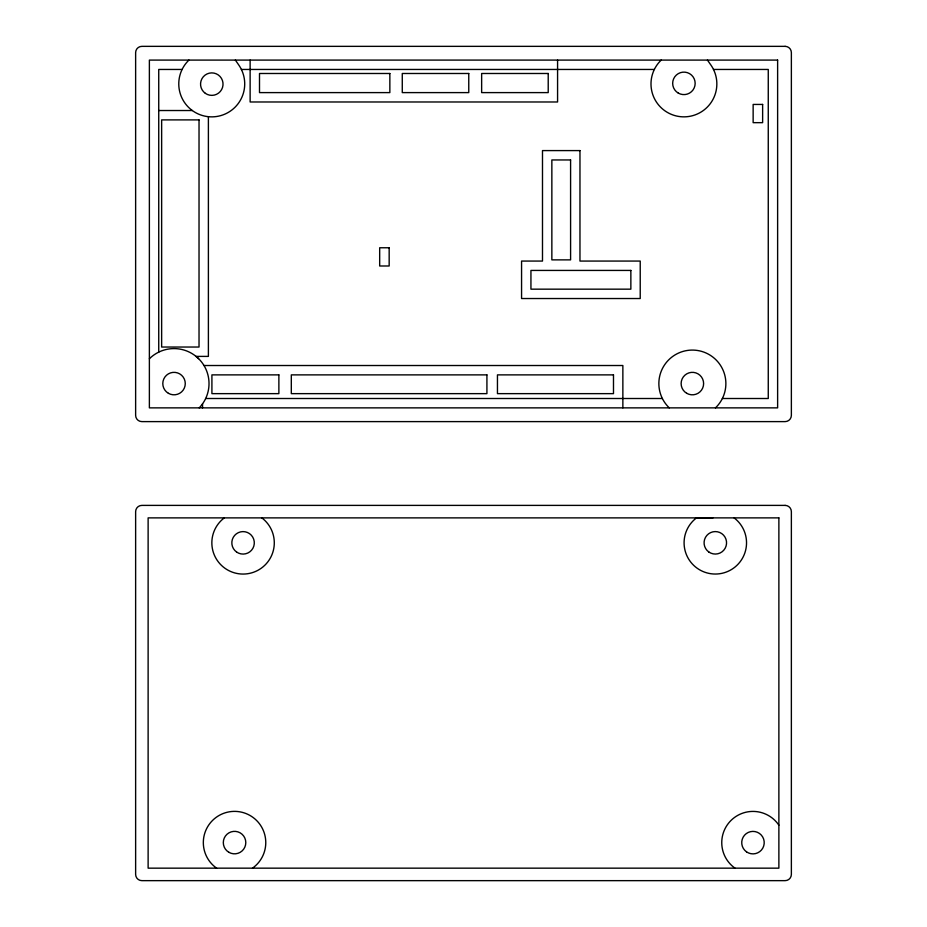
<?xml version="1.0" encoding="UTF-8"?>
<svg xmlns="http://www.w3.org/2000/svg" width="927" height="927" viewBox="0 0 927 927"><rect width="100%" height="100%" fill="white"/><g stroke="black" fill="none" stroke-linecap="round" stroke-linejoin="round"><path stroke-width="1.39" d="M182.098 69.455L158.737 69.455L158.737 352.121M241.391 69.455L654.346 69.455M713.5 69.455L768.263 69.455L768.263 398.506L722.376 398.506M158.737 110.522L192.295 110.522M203.986 365.516L622.863 365.516L622.863 407.868M205.678 398.506L662.365 398.506M712.956 517.88L696.467 517.915A31.228 31.228 0 0 0 692.26 563.883A31.228 31.228 0 0 0 738.413 563.825A31.228 31.228 0 0 0 734.103 517.88M199.212 407.868A34.983 34.983 0 0 0 198.587 358.656L196.049 356.397L208.39 356.397L208.39 116.698M707.44 60.093L710.928 65.087A32.932 32.932 0 0 1 704.103 109.942A32.932 32.932 0 0 1 658.958 105.411A32.932 32.932 0 0 1 661.206 60.093M235.365 60.093L238.83 65.087A32.978 32.978 0 0 1 231.947 109.954A32.978 32.978 0 0 1 186.779 105.435A32.978 32.978 0 0 1 188.923 60.093M557.579 60.093L557.579 101.982L250.128 101.982L250.128 60.093M202.538 403.859L202.538 407.868M734.984 868.159A31.228 31.228 0 0 1 731.136 820.325A31.228 31.228 0 0 1 778.877 825.192M149.374 358.772A34.983 34.983 0 0 1 198.587 358.656M669.282 407.868A33.511 33.511 0 0 1 668.471 360.093A33.511 33.511 0 0 1 716.258 360.093A33.511 33.511 0 0 1 715.459 407.868M216.617 868.159A31.228 31.228 0 0 1 211.229 821.832A31.228 31.228 0 0 1 257.868 821.832A31.228 31.228 0 0 1 252.48 868.159M261.831 517.88A31.228 31.228 0 0 1 266.165 563.859A31.228 31.228 0 0 1 219.977 563.859A31.228 31.228 0 0 1 224.311 517.88M785.123 46.35L141.877 46.35A6.246 6.246 0 0 0 135.632 52.596L135.632 415.366A6.246 6.246 0 0 0 141.877 421.611L785.123 421.611A6.246 6.246 0 0 0 791.368 415.366L791.368 52.596A6.246 6.246 0 0 0 785.123 46.35M777.626 60.093L149.374 60.093L149.374 407.868L777.626 407.868L777.626 60.093M389.85 73.488L259.502 73.488L259.502 92.607L389.85 92.607L389.85 73.488M468.761 73.488L402.272 73.488L402.272 92.607L468.761 92.607L468.761 73.488M548.216 73.488L481.646 73.488L481.646 92.607L548.216 92.607L548.216 73.488M762.631 104.438L753.141 104.438L753.141 122.665L762.631 122.665L762.631 104.438M199.027 119.896L161.646 119.896L161.646 347.034L199.027 347.034L199.027 119.896M579.966 150.591L542.492 150.591L542.492 261.066L521.565 261.066L521.565 298.529L640.221 298.529L640.221 261.066L579.966 261.066L579.966 150.591M570.592 159.954L551.855 159.954L551.855 259.873L570.592 259.873L570.592 159.954M389.166 247.764L379.676 247.764L379.676 265.991L389.166 265.991L389.166 247.764M630.858 270.429L530.939 270.429L530.939 289.166L630.858 289.166L630.858 270.429M278.876 374.879L211.912 374.879L211.912 393.639L278.876 393.639L278.876 374.879M486.918 374.879L291.31 374.879L291.31 393.639L486.918 393.639L486.918 374.879M613.489 374.879L497.451 374.879L497.451 393.639L613.489 393.639L613.489 374.879M785.123 505.389L141.877 505.389A6.246 6.246 0 0 0 135.632 511.634L135.632 874.404A6.246 6.246 0 0 0 141.877 880.65L785.123 880.65A6.246 6.246 0 0 0 791.368 874.404L791.368 511.634A6.246 6.246 0 0 0 785.123 505.389M778.877 517.88L148.123 517.88L148.123 868.159L778.877 868.159L778.877 517.88M205.33 93.326A11.24 11.24 0 0 0 222.99 85.145A11.24 11.24 0 0 0 207.069 73.928A11.24 11.24 0 0 0 205.33 93.326M678.286 93.094A11.24 11.24 0 0 0 695.157 83.36A11.24 11.24 0 0 0 678.286 73.627A11.24 11.24 0 0 0 678.286 93.094M168.413 393.315A11.24 11.24 0 0 0 185.273 383.581A11.24 11.24 0 0 0 168.413 373.848A11.24 11.24 0 0 0 168.413 393.315M686.745 393.315A11.24 11.24 0 0 0 703.616 383.581A11.24 11.24 0 0 0 686.745 373.848A11.24 11.24 0 0 0 686.745 393.315M746.502 851.832A11.24 11.24 0 0 0 764.172 843.651A11.24 11.24 0 0 0 748.251 832.434A11.24 11.24 0 0 0 746.502 851.832M708.842 552.005A11.24 11.24 0 0 0 726.513 543.825A11.24 11.24 0 0 0 710.592 532.619A11.24 11.24 0 0 0 708.842 552.005M236.594 552.028A11.24 11.24 0 0 0 254.265 543.848A11.24 11.24 0 0 0 238.343 532.643A11.24 11.24 0 0 0 236.594 552.028M228.923 852.33A11.24 11.24 0 0 0 245.794 842.597A11.24 11.24 0 0 0 228.923 832.863A11.24 11.24 0 0 0 228.923 852.33"/></g></svg>
